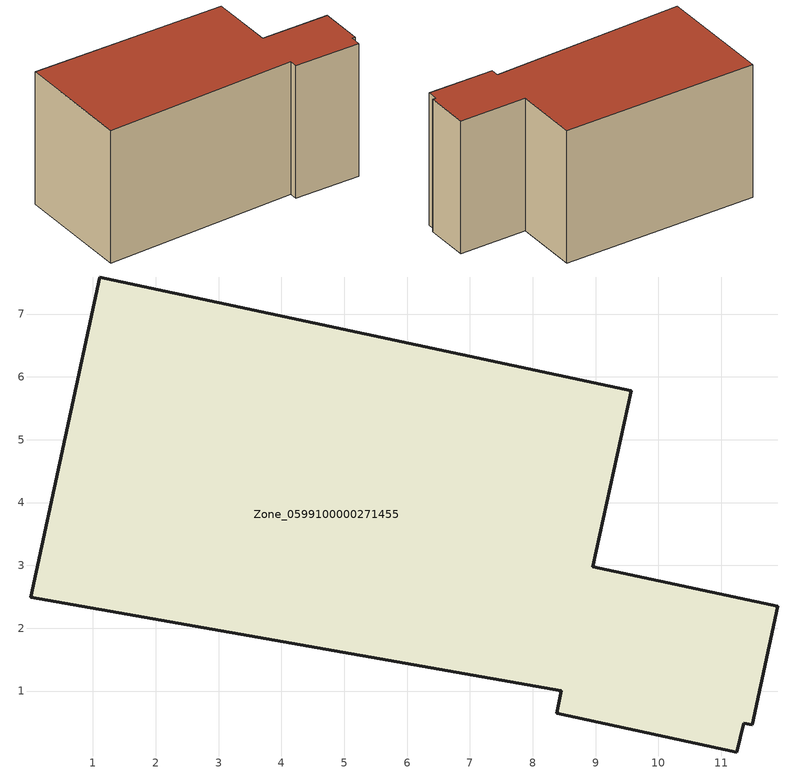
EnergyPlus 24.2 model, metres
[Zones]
Zone_0599100000271455
 floor ground (C_G): 11.25,0.03 8.38,0.64 8.46,1 0.01,2.5 1.11,7.59 9.57,5.78 8.96,2.98 11.9,2.35 11.49,0.46 11.36,0.49 z0
 wall outside (C_F): 8.38,0.64 11.25,0.03 11.36,0.49 11.49,0.46 11.9,2.35 8.96,2.98 9.57,5.78 1.11,7.59 0.01,2.5 8.46,1 8.38,0.64 z0:5.99
 roof outside (C_R): 11.36,0.49 11.49,0.46 11.9,2.35 8.96,2.98 9.57,5.78 1.11,7.59 0.01,2.5 8.46,1 8.38,0.64 11.25,0.03 z5.99
[BUILDING]
Pand.0599100000271455: North Axis=0; Terrain=City; Loads Convergence Tolerance Value=0.04; Temperature Convergence Tolerance Value=0.4; Solar Distribution=FullExterior; Maximum Number of Warmup Days=25; Minimum Number of Warmup Days=1
[Site:Location]
Rotterdam.The.Hague.AP_ZH_NLD Design_Conditions: Latitude=51.96; Longitude=4.45; Time Zone=1; Elevation=-4.5
[SITE:GROUNDTEMPERATURE:BUILDINGSURFACE]
18, 18, 18, 18, 18, 18, 18, 18, 18, 18, 18, 18
[MATERIAL] Thermal Absorptance=0.9; Solar Absorptance=0.7; Visible Absorptance=0.7
Name | Roughness | Thickness | Conductivity | Density | Specific Heat
G.TC.1975-1991 | MediumSmooth | 0.15 | 0.288461 | 540 | 1210
F.TC.1975-1991 | Rough | 0.3 | 0.230769 | 1920 | 840
R.TC.1975-1991 | MediumRough | 0.2 | 0.153846 | 1500 | 1000
[CONSTRUCTION]
C_G: G.TC.1975-1991
C_F: F.TC.1975-1991
C_R: R.TC.1975-1991
[ZONE]
Zone_0599100000271455: Type=1; Multiplier=1; Ceiling Height=Autocalculate; Volume=Autocalculate; Floor Area=autocalculate; Part of Total Floor Area=Yes
[ZONEINFILTRATION:DESIGNFLOWRATE]
Infil_Zone_0599100000271455: Zone or ZoneList or Space or SpaceList=Zone_0599100000271455; Schedule=AlwaysOn; Design Flow Rate Calculation Method=Flow/Area; Flow Rate per Floor Area=0.003; Constant Term Coefficient=1; Temperature Term Coefficient=0; Velocity Term Coefficient=0; Velocity Squared Term Coefficient=0
[HVACTEMPLATE:ZONE:IDEALLOADSAIRSYSTEM]
Zone_0599100000271455: Maximum Heating Supply Air Temperature=50; Minimum Cooling Supply Air Temperature=13; Maximum Heating Supply Air Humidity Ratio=0.0156; Minimum Cooling Supply Air Humidity Ratio=0.0077; Heating Limit=NoLimit; Cooling Limit=NoLimit; Dehumidification Control Type=ConstantSensibleHeatRatio; Cooling Sensible Heat Ratio=0.7; Dehumidification Setpoint=60; Humidification Control Type=None; Humidification Setpoint=30; Outdoor Air Method=None; Outdoor Air Flow Rate per Person=0.00944; Outdoor Air Flow Rate per Zone Floor Area=0; Outdoor Air Flow Rate per Zone=0; Demand Controlled Ventilation Type=None; Outdoor Air Economizer Type=NoEconomizer; Heat Recovery Type=None; Sensible Heat Recovery Effectiveness=0.7; Latent Heat Recovery Effectiveness=0.65
[ZONECONTROL:THERMOSTAT]
ThermostatControl_Zone_0599100000271455: Zone or ZoneList=Zone_0599100000271455; Control Type Schedule=DualSetpointControlType; Control 1=Thermostat_Zone_0599100000271455; Temperature Difference Between Cutout And Setpoint=0
[THERMOSTATSETPOINT:DUALSETPOINT]
Thermostat_Zone_0599100000271455: Heating Setpoint Temperature Schedule=HeatingSetpoint_Zone_0599100000271455; Cooling Setpoint Temperature Schedule=CoolingSetpoint_Zone_0599100000271455
[SCHEDULE:COMPACT]
HeatingSetpoint_Zone_0599100000271455: Through: 12/31, For: AllDays, Until: 24:00, 21
CoolingSetpoint_Zone_0599100000271455: Through: 12/31, For: AllDays, Until: 24:00, 24
DualSetpointControlType: Through: 12/31, For: AllDays, Until: 24:00, 4
AlwaysOn: Through: 12/31, For: AllDays, Until: 24:00, 1
